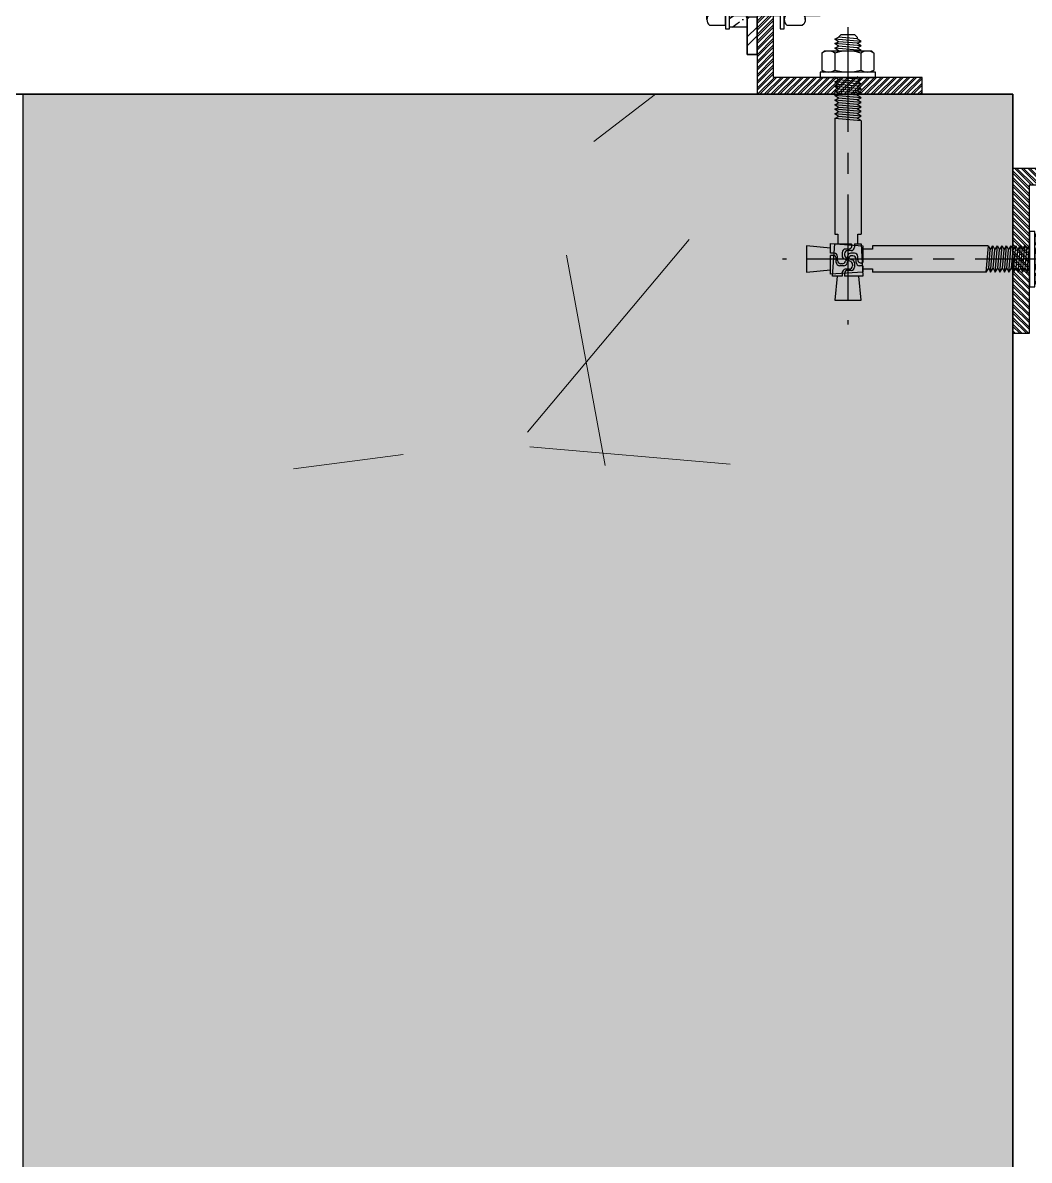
# Model space of a CAD drawing. Header units: millimetres. Extents: x -1379 to 1385823, y -4884429 to 548763.
# Drawn here: x 418749.3 to 419054.3, y -2330497.4 to -2330152.5 of the extents above; entities that cross this region are included whole.
import ezdxf

# ---------------------------------------------------------------- set-up
doc = ezdxf.new("R2010")
doc.units = ezdxf.units.MM
doc.set_wipeout_variables(frame=1)
doc.linetypes.add('CENTER', pattern=[50.800000000000004, 31.75, -6.35, 6.35, -6.35])
doc.linetypes.add('HIDDEN', pattern=[0.375, 0.25, -0.125])
for name, color, linetype in [('000 - CONCRETE_COL_CUT_COLOR_5', 7, 'Continuous'), ('000 - CONCRETE_COL_HATCH_', 7, 'Continuous'), ('000 - CONCRETE_PRECAST_CUT_COLOR_4', 7, 'Continuous'), ('000 - EXISTING_COLUMN_CUT_COLOR_5', 7, 'Continuous'), ('000 - STRUCTURE_STEEL_ACCESORIES_MAIN_COLOR_2', 7, 'Continuous'), ('000 - STRUCTURE_STEEL_ACCESORIES_WIPEOUT_', 7, 'Continuous'), ('010 - ASPG_ACCESSORIES_HATCH_', 7, 'Continuous'), ('010 - ASPG_ACCESSORIES_MAIN_COLOR_1', 7, 'Continuous'), ('010 - ASPG_ACCESSORIES_SUB_COLOR_1', 7, 'Continuous'), ('010 - ASPG_ACCESSORIES_SUB_COLOR_2', 7, 'Continuous'), ('010 - ASPG_ACCESSORIES_SYMBOL_', 7, 'Continuous'), ('010 - ASPG_ACCESSORIES_WIPEOUT_', 7, 'Continuous'), ('010 - ASPG_FASTERN_DEF_SUB', 7, 'Continuous'), ('010 - ASPG_FASTERN_HIDDEN_', 7, 'Continuous'), ('010 - ASPG_FASTERN_MAIN_COLOR_1', 7, 'Continuous'), ('010 - ASPG_FASTERN_SUB_COLOR_2', 7, 'Continuous')]:
    doc.layers.add(name, color=color, linetype=linetype)
doc.layers.add('A-COLS-E', color=7, linetype='Continuous', lineweight=35)
doc.layers.add('A-FLOR-E', color=7, linetype='Continuous', lineweight=35)
pattern_1 = [(45, (68845973.91123614, -106253.6340706302), (-4.041115254481119, 4.041115254481119), []), (45, (68845976.60531414, -106253.6340706302), (-4.041115254481119, 4.041115254481119), [])]

# ---------------------------------------------------------------- blocks, each defined once
blk = doc.blocks.new('DPA_Rectangular - 300 x 700mm-V9-IV01 - LOWER ROOF LEVEL PLAN')
at = {"layer": '000 - CONCRETE_COL_CUT_COLOR_5', "lineweight": 9}
h = blk.add_hatch(dxfattribs=at)
h.set_pattern_fill('FP_10', style=0, pattern_type=2)
h.set_pattern_definition([(49.99999999999999, (-233076.465, 2308050.478), (728.73650110752, -63.75582262483607), [76.2, -838.2]), (355, (-233076.465, 2308050.478), (-140.9716152248045, 764.2276025857151), [60.96, -670.56]), (100.451, (-233015.737, 2308045.165), (587.770006663837, 700.4667512811675), [64.76, -712.36]), (46.184, (-233076.465, 2308253.678), (1084.316239662759, -168.1709612287867), [114.3, -1257.3]), (96.636, (-232986.105, 2308239.664), (949.6099128555585, 989.7098464133105), [97.14, -1068.54]), (351.184, (-233076.465, 2308253.678), (949.620552888774, 989.7011531044203), [91.44, -1005.84]), (21, (-232974.865, 2308202.878), (606.4578690252075, -409.0605652741465), [76.2, -838.2]), (326, (-232974.865, 2308202.878), (247.208340968463, 736.752917204011), [60.96, -670.56]), (71.45100000000001, (-232924.327, 2308168.79), (853.6682507774542, 327.6854711435369), [64.76, -712.36]), (37.50000000000001, (-233076.465, 2308050.478), (12.35469342532113, 338.2201185742302), [33.528, -628.904, 33.528, -1320.292]), (37.50000000000001, (-233076.465, 2308050.478), (12.35469342532113, 338.2201185742302), [-695.96, -647.192, 33.528, -639.572]), (7.499999999999999, (-233076.465, 2308050.478), (267.2788744354337, 400.7221270887442), [33.528, -354.584, 33.528, -870.204]), (7.499999999999999, (-233076.465, 2308050.478), (267.2788744354337, 400.7221270887442), [-421.64, -613.664, 33.528, -223.012]), (327.5, (-233303.033, 2308050.478), (542.363331518853, -22.91534459201296), [33.528, -220.472, 33.528, -1810.512]), (327.5, (-233303.033, 2308050.478), (542.363331518853, -22.91534459201296), [-287.528, -758.952, 33.528, -1018.032]), (317.5, (-233404.633, 2308050.478), (592.5169587678777, 101.7071067647936), [33.528, -296.672, 33.528, -1239.52]), (317.5, (-233404.633, 2308050.478), (592.5169587678777, 101.7071067647936), [-363.728, -492.76, 33.528, -713.232])])
h.paths.add_polyline_path([(150.0000000002171, -350.0000000023157), (150.0000000002085, 349.9999999976811), (-149.9999999997926, 349.9999999976811), (-149.9999999997926, -350.0000000023157)])
at = {"layer": '000 - CONCRETE_COL_CUT_COLOR_5', "color": 7}
for p, q in [((-149.9999999999993, 349.9999999999945), (150.000000000001, 349.9999999999945)), ((150.000000000001, 349.9999999999945), (150.000000000001, -350.0000000000045))]:
    blk.add_line(p, q, dxfattribs=at)
blk = doc.blocks.new('*U2581')
at = {"layer": '000 - CONCRETE_COL_HATCH_'}
h = blk.add_hatch(dxfattribs=at)
h.set_pattern_fill('AR-CONC', scale=0.5)
h.set_pattern_definition([(49.99999999999999, (-2.842170943040401e-14, -1.836970198719604e-14), (3.586300913003767, -0.3137606749129755), [0.375, -4.125]), (355, (-2.842170943040401e-14, -1.836970198719604e-14), (-0.693756668065, 3.760960668500059), [0.3, -3.3]), (100.45144446, (0.2988584049999758, -0.02614672000003243), (2.89254423363556, 3.447199954843147), [0.3187009599999997, -3.505710559999998]), (46.18420000000001, (-2.842170943040401e-14, 0.9999999999999817), (5.336206653357862, -0.8275964039653827), [0.5625, -6.1875]), (96.63563549, (0.444683724999976, 0.9310334649999946), (4.673309728371142, 4.870593003872752), [0.47805171, -5.258568799999999]), (351.1841639899999, (-2.842170943040401e-14, 0.9999999999999817), (4.673309725273866, 4.870593001349951), [0.45, -4.950000005]), (21, (0.4999999999999716, 0.7499999999999817), (2.984535260592308, -2.013094453326694), [0.375, -4.125]), (326.0000000000001, (0.4999999999999716, 0.7499999999999817), (1.216576659607909, 3.625750225234265), [0.3, -3.3]), (71.45144474, (0.7487112699999727, 0.582242129999979), (4.201111883649856, 1.612655764031769), [0.31870095, -3.50571056]), (37.50000000000001, (-2.842170943040401e-14, -1.836970198719604e-14), (0.06079927658645334, 1.664469269156557), [0, -3.26, 0, -3.35, 0, -3.3125]), (7.499999999999999, (-2.842170943040401e-14, -1.836970198719604e-14), (1.315347687210743, 1.972058559411801), [0, -1.91, 0, -3.185, 0, -1.2625]), (327.5, (-1.115000000000038, -1.836970198719604e-14), (2.669112180862045, -0.1127743586718988), [0, -1.25, 0, -3.9, 0, -5.175]), (317.5, (-1.615000000000038, -1.836970198719604e-14), (2.915930846711931, 0.5005249116615886), [0, -1.625, 0, -2.59, 0, -3.675])])
h.paths.add_polyline_path([(-150.0000000001164, -350.0000000011646), (150.0000000001164, -350.0000000011646), (150.0000000001164, 350.0000000011637), (-150.0000000001164, 350.0000000011637)])
at = {"layer": '000 - EXISTING_COLUMN_CUT_COLOR_5', "color": 7}
blk.add_lwpolyline([(-150.0000000001164, -350.0000000011646), (150.0000000001164, -350.0000000011646), (150.0000000001164, 350.0000000011637), (-150.0000000001164, 350.0000000011637)], close=True, dxfattribs=at)
blk = doc.blocks.new('C-1-IV01_REV00_20260605-145550_LOPF_EX')
at = {"layer": 'A-FLOR-E', "color": 7}
for p, q in [((365.0000007838244, -1009.999999909662), (16445.00000080519, -1009.999999910593)), ((16445.00000080519, -1009.999999910593), (365.0000007838244, -1009.999999909662)), ((16445.00000080519, -1009.999999910593), (16445.0000008067, -6705.000000002794)), ((16445.0000008067, -6705.000000002794), (16445.00000080519, -1009.999999910593))]:
    blk.add_line(p, q, dxfattribs=at)
at = {"layer": '000 - CONCRETE_PRECAST_CUT_COLOR_4', "color": 7}
blk.add_blockref('*U2581', (16295.00000081299, -1359.999999903608), dxfattribs=at)
at = {"layer": 'A-COLS-E', "color": 7}
blk.add_blockref('DPA_Rectangular - 300 x 700mm-V9-IV01 - LOWER ROOF LEVEL PLAN', (16295.00000081287, -1359.999999902211), dxfattribs=at)
blk = doc.blocks.new('*U2620')
at = {"layer": '010 - ASPG_ACCESSORIES_SUB_COLOR_2', "color": 7}
for p, q in [((-2.084999999999127, -1.547816335794778), (-2.084999999999127, 0)), ((2.084999999999013, -1.047816335789321), (2.084999999999127, 0)), ((-2.729999999999563, -1.899999999995998), (2.729999999999563, -1.399999999995998)), ((-2.729999999999563, -1.899999999995998), (-2.084999999999127, -1.547816335789321)), ((-2.729999999999563, -1.899999999995998), (-2.084999999999127, -2.252183664200857)), ((-2.729999999999563, -3.69999999999709), (2.729999999999563, -3.19999999999709)), ((-2.729999999999563, -3.69999999999709), (-2.084999999999127, -3.347816335790412)), ((-2.084999999999127, -1.547816335789321), (2.084999999999127, -1.047816335789321)), ((-2.084999999999127, -2.252183664200857), (2.084999999999127, -1.752183664200857)), ((-2.084999999999013, -3.347816335790412), (-2.084999999999127, -2.252183664206314)), ((-2.084999999999127, -3.347816335790412), (2.084999999999127, -2.847816335790412)), ((2.729999999999563, -1.399999999995998), (2.084999999999127, -1.047816335789321)), ((2.729999999999563, -1.399999999995998), (2.084999999999127, -1.752183664200857)), ((2.084999999999013, -2.847816335790412), (2.0849999999989, -1.752183664201084)), ((2.729999999999563, -3.19999999999709), (2.084999999999127, -2.847816335790412)), ((2.729999999999563, -3.19999999999709), (2.084999999999127, -3.552183664201948)), ((-2.729999999999563, -3.69999999999709), (-2.084999999999127, -4.052183664201948)), ((-2.729999999999563, -5.499999999998181), (2.729999999999563, -4.999999999998181)), ((-2.729999999999563, -5.499999999998181), (2.729999999999563, -4.999999999998181)), ((-2.729999999999563, -5.499999999998181), (-2.084999999999127, -5.147816335791504)), ((-2.729999999999563, -5.499999999998181), (-2.084999999999127, -5.147816335791504)), ((-2.729999999999563, -5.499999999998181), (-2.084999999999127, -5.852183664203039)), ((-2.729999999999563, -5.499999999998181), (-2.084999999999127, -5.852183664203039)), ((-2.729999999999563, -7.299999999999272), (2.729999999999563, -6.799999999999272)), ((-2.084999999999127, -4.052183664201948), (2.084999999999127, -3.552183664201948)), ((-2.0849999999989, -5.147816335791504), (-2.084999999999013, -4.052183664201948)), ((-2.084999999999127, -5.147816335791504), (2.084999999999127, -4.647816335791504)), ((-2.084999999999127, -5.147816335791504), (2.084999999999127, -4.647816335791504)), ((-2.084999999999127, -5.852183664203039), (2.084999999999127, -5.352183664203039)), ((-2.084999999999127, -5.852183664203039), (2.084999999999127, -5.352183664203039)), ((-2.084999999999127, -6.947816335792595), (-2.0849999999989, -5.852183664203039)), ((-2.084999999999127, -6.947816335792595), (-2.084999999999127, -5.852183664203039)), ((-2.084999999999127, -6.947816335792595), (2.084999999999127, -6.447816335792595)), ((2.084999999999241, -4.647816335791504), (2.084999999999241, -3.552183664201948)), ((2.729999999999563, -4.999999999998181), (2.084999999999127, -4.647816335791504)), ((2.729999999999563, -4.999999999998181), (2.084999999999127, -4.647816335791504)), ((2.729999999999563, -4.999999999998181), (2.084999999999127, -5.352183664203039)), ((2.729999999999563, -4.999999999998181), (2.084999999999127, -5.352183664203039)), ((2.084999999999127, -6.447816335792595), (2.084999999999127, -5.352183664203039)), ((2.084999999999127, -6.447816335792595), (2.084999999999241, -5.352183664203039)), ((2.729999999999563, -6.799999999999272), (2.084999999999127, -6.447816335792595)), ((2.729999999999563, -6.799999999999272), (2.084999999999127, -7.152183664204131)), ((-2.729999999999563, -7.299999999999272), (-2.084999999999127, -6.947816335792595)), ((-2.729999999999563, -7.299999999999272), (-2.084999999999127, -7.652183664204131)), ((-2.729999999999563, -9.099999999998545), (-2.084999999999127, -8.747816335793686)), ((-2.729999999999563, -9.099999999998545), (-1.568355612604137, -8.982641209644498)), ((-2.729999999999563, -9.099999999998545), (-2.084999999999127, -9.452183664205222)), ((-2.084999999999127, -7.652183664204131), (2.084999999999127, -7.152183664204131)), ((-2.084999999999127, -8.747816335793686), (-2.084999999999127, -7.652183664204131)), ((-2.084999999999127, -8.747816335793686), (-1.064489079482883, -8.605286877620529)), ((-2.084999999999127, -9.452183664205222), (-1.629698446698967, -9.388594061787444)), ((-2.084999999999127, -10.54781633579296), (-2.084999999999127, -9.452183664205222)), ((0.4333070988686814, -8.43729858455481), (2.084999999999127, -8.247816335793686)), ((0.7141825614198751, -8.775605983184505), (2.729999999999563, -8.599999999998545)), ((0.7141825614198751, -9.102437496409038), (2.084999999999127, -8.952183664205222)), ((0.7141825614198751, -10.20507654483481), (2.084999999999127, -10.04781633579296)), ((2.084999999999127, -8.247816335793686), (2.084999999999127, -7.152183664204131)), ((2.729999999999563, -8.599999999998545), (2.084999999999127, -8.247816335793686)), ((2.729999999999563, -8.599999999998545), (2.084999999999127, -8.952183664205222)), ((2.084999999999127, -10.04781633579296), (2.084999999999127, -8.952183664205222)), ((2.729999999999563, -10.39999999999964), (2.084999999999127, -10.04781633579296)), ((-2.729999999999563, -10.89999999999964), (-2.084999999999127, -10.54781633579296)), ((-2.729999999999563, -10.89999999999964), (-1.844567201240352, -10.81054635710279)), ((-2.729999999999563, -10.89999999999964), (-2.084999999999127, -11.25218366420449)), ((-2.084999999999127, -10.54781633579296), (-1.798826981090315, -10.50784803706301)), ((-2.084999999999127, -11.25218366420449), (-1.907557413303948, -11.22740118002912)), ((-2.084999999999127, -12.40167565273805), (-2.084999999999127, -11.25218366420449)), ((-2.084999999999127, -12.40167565273805), (-2.084999999999127, -15.59999999999854)), ((0.7141825614198751, -10.57560598318378), (2.729999999999563, -10.39999999999964)), ((0.7141825614198751, -10.90243749640831), (2.084999999999127, -10.75218366420449)), ((2.729999999999563, -10.39999999999964), (2.084999999999127, -10.75218366420449)), ((2.084999999999127, -10.75218366420449), (2.084999999999127, -15.59999999999854)), ((0, -17.19999999999891), (-2.084999999999127, -15.59999999999854)), ((0, -17.19999999999891), (2.084999999999127, -15.59999999999854))]:
    blk.add_line(p, q, dxfattribs=at)
blk.add_lwpolyline([(0, -17.19999999999891), (0.7141825614198751, -11.45704931750151), (0.7141825614198751, -8.736688384093213, 0.4176573264866609), (0.4106596181591158, -8.436709070021607, 0.07099332720072511), (-1.529698998669119, -8.726820576112004), (-2.084999999999127, -12.40167565273805)], format="xyb", dxfattribs=at)
at = {"layer": '010 - ASPG_ACCESSORIES_SYMBOL_', "color": 7, "linetype": 'CENTER'}
blk.add_line((0, 6.142561988594025), (0, -18.19999999999891), dxfattribs=at)
at = {"layer": '010 - ASPG_FASTERN_MAIN_COLOR_1', "color": 7}
for p, q in [((-4.170000000000073, 5.049999999999272), (-4.170000000000073, 1.200000000000728)), ((3.127500000000509, 5.450000000000728), (-3.127500000000509, 5.450000000000728)), ((-2.084999999999127, 5.049999999999272), (-2.084999999999127, 1.200000000000728)), ((2.084999999999127, 5.049999999999272), (2.084999999999127, 1.200000000000728)), ((4.170000000000073, 5.049999999999272), (4.170000000000073, 1.200000000000728)), ((-5.5, 0.5499999999992724), (-5.5, 0)), ((5.5, 0), (-5.5, 0)), ((-5.200000000000728, 0.8500000000003638), (-4.170000000000073, 1.200000000000728)), ((5.200000000000728, 0.8500000000003638), (-5.200000000000728, 0.8500000000003638)), ((4.170000000000073, 1.200000000000728), (-4.170000000000073, 1.200000000000728)), ((-2.57630675031578, 0.8500000000003638), (-2.084999999999127, 1.200000000000728)), ((2.44630675031658, 0.8500000000003638), (2.084999999999127, 1.200000000000728)), ((5.200000000000728, 0.8500000000003638), (4.170000000000073, 1.200000000000728)), ((5.5, 0.5499999999992724), (5.5, 0))]:
    blk.add_line(p, q, dxfattribs=at)
for centre, radius, start, end in [((-3.127500000000509, 3.891492187500262), 1.55850781249987, 48.01707852331997, 131.98292147668), ((0, -0.1840312499989523), 5.634031249999114, 68.2799117114248, 111.7200882885752), ((3.127500000000509, 3.891492187500262), 1.558507812499965, 48.01707852331997, 131.98292147668), ((-5.200000000000728, 0.5499999999992724), 0.3, 90, 180), ((5.200000000000728, 0.5499999999992724), 0.3, 0, 90)]:
    blk.add_arc(centre, radius, start, end, dxfattribs=at)
blk = doc.blocks.new('G$C7D677D58')
at = {"layer": '010 - ASPG_FASTERN_MAIN_COLOR_1'}
h = blk.add_hatch(dxfattribs=at)
h.set_pattern_fill('ANSI35', scale=0.02, angle=280.6768409131589, style=0)
h.set_pattern_definition([(145.6768409131589, (67.45353497568851, -13.09426057516771), (0.00281929956869494, 0.00412935224241727), []), (145.6768409131589, (67.45006064978782, -13.09491560150343), (0.00281929956869494, 0.00412935224241727), [0.006249999999999968, -0.001249999999999992, 0, -0.001249999999999992])])
h.paths.add_polyline_path([(0.02989179726182556, 0.01545000000078289), (0.02447319464567954, 0.01545000000078289), (0.02447319464567954, 0.0005500000004303729), (0.02989179726182556, 0.0005500000004303729)])
at = {"layer": '010 - ASPG_FASTERN_DEF_SUB', "color": 7, "ltscale": 0.1}
blk.add_line((0.03829179726176335, 0.007999999999924512), (0, 0.007999999999924512, -2.806346833239134e-06), dxfattribs=at)
at = {"layer": '010 - ASPG_FASTERN_MAIN_COLOR_1', "color": 7}
for p, q in [((0.01247319464710017, 0.01492820323028354, -2.806346833239134e-06), (0.007673194646940829, 0.01492820323028354, -2.806346833239134e-06)), ((0.01327319464712673, 0, -2.806346833239134e-06), (0.01327319464712673, 0.01599999999996271, -2.806346833239134e-06)), ((0.01327319464712673, 0.01599999999996271, -2.806346833239134e-06), (0.01447319464705288, 0.01599999999996271, -2.806346833239134e-06)), ((0.01447319464705288, 0.01599999999996271, -2.806346833239134e-06), (0.01447319464705288, 0, -2.806346833239134e-06)), ((0.02989179726182556, 0), (0.02989179726182556, 0.01599999999996271)), ((0.02989179726182556, 0.01599999999996271), (0.03109179726175171, 0.01599999999996271)), ((0.03109179726175171, 0.01599999999996271), (0.03109179726175171, 0)), ((0.03109179726175171, 0.001071796769679167), (0.03109179726175171, 0.01492820323028354)), ((0.03589179726191105, 0.01492820323028354), (0.03109179726175171, 0.01492820323028354)), ((0.002400000000079672, 0.01199999999994361, -2.806346833239134e-06), (0.001600000000053114, 0.01119999999991705, -2.806346833239134e-06)), ((0.001600000000053114, 0.00479999999993197, -2.806346833239134e-06), (0.001600000000053114, 0.01119999999991705, -2.806346833239134e-06)), ((0.006873194647141645, 0.01119999999991705, -2.806346833239134e-06), (0.001600000000053114, 0.01119999999991705, -2.806346833239134e-06)), ((0.006873194647141645, 0.01199999999994361, -2.806346833239134e-06), (0.002400000000079672, 0.01199999999994361, -2.806346833239134e-06)), ((0.006873194647141645, 0.002803847577297347, -2.806346833239134e-06), (0.006873194647141645, 0.01319615242266536, -2.806346833239134e-06)), ((0.01247319464710017, 0.01146410161504718, -2.806346833239134e-06), (0.007673194646940829, 0.01146410161504718, -2.806346833239134e-06)), ((0.01327319464712673, 0.002803847577297347, -2.806346833239134e-06), (0.01327319464712673, 0.01319615242266536, -2.806346833239134e-06)), ((0.03589179726191105, 0.01146410161504718), (0.03109179726175171, 0.01146410161504718)), ((0.03669179726193761, 0.002803847577297347), (0.03669179726193761, 0.01319615242266536)), ((0.006873194647141645, 0.00479999999993197, -2.806346833239134e-06), (0.001600000000053114, 0.00479999999993197, -2.806346833239134e-06)), ((0.002400000000079672, 0.003999999999905413, -2.806346833239134e-06), (0.001600000000053114, 0.00479999999993197, -2.806346833239134e-06)), ((0.006873194647141645, 0.003999999999905413, -2.806346833239134e-06), (0.002400000000079672, 0.003999999999905413, -2.806346833239134e-06)), ((0.01247319464710017, 0.00453589838480184, -2.806346833239134e-06), (0.007673194646940829, 0.00453589838480184, -2.806346833239134e-06)), ((0.03589179726191105, 0.00453589838480184), (0.03109179726175171, 0.00453589838480184)), ((0.01247319464710017, 0.001071796769679167, -2.806346833239134e-06), (0.007673194646940829, 0.001071796769679167, -2.806346833239134e-06)), ((0.01447319464705288, 0, -2.806346833239134e-06), (0.01327319464712673, 0, -2.806346833239134e-06)), ((0.03109179726175171, 0), (0.02989179726182556, 0)), ((0.03589179726191105, 0.001071796769679167), (0.03109179726175171, 0.001071796769679167))]:
    blk.add_line(p, q, dxfattribs=at)
at = {"layer": '010 - ASPG_FASTERN_MAIN_COLOR_1', "color": 7, "elevation": -2.806346833239134e-06}
for points in [[(0.007673194646940829, 0.01492820323028354, 0.4618802153516978), (0.007673194646940829, 0.01146410161504718, 0.2309401076757868), (0.007673194646940829, 0.00453589838480184, 0.461880215351701), (0.007673194646940829, 0.001071796769679167)], [(0.01247319464710017, 0.01492820323028354, -0.4618802153516978), (0.01247319464710017, 0.01146410161504718, -0.2309401076757868), (0.01247319464710017, 0.00453589838480184, -0.461880215351701), (0.01247319464710017, 0.001071796769679167)], [(0.03589179726191105, 0.01492820323028354, -0.4618802153516978), (0.03589179726191105, 0.01146410161504718, -0.2309401076757868), (0.03589179726191105, 0.00453589838480184, -0.4618802153517009), (0.03589179726191105, 0.001071796769679167)]]:
    blk.add_lwpolyline(points, format="xyb", dxfattribs=at)
at = {"layer": '010 - ASPG_FASTERN_MAIN_COLOR_1', "color": 7}
blk.add_lwpolyline([(0.02989179726182556, 0.01545000000078289), (0.02447319464567954, 0.01545000000078289), (0.02447319464567954, 0.0005500000004303729), (0.02989179726182556, 0.0005500000004303729)], close=True, dxfattribs=at)
at = {"layer": '010 - ASPG_FASTERN_SUB_COLOR_2', "color": 7, "linetype": 'HIDDEN'}
for p, q in [((0.02989179726182556, 0.01199999999994361), (0.01447319464705288, 0.01199999999994361, -2.806346833239134e-06)), ((0.02989179726182556, 0.01119999999991705), (0.01447319464705288, 0.01119999999991705, -2.806346833239134e-06)), ((0.02989179726182556, 0.00479999999993197), (0.01447319464705288, 0.00479999999993197, -2.806346833239134e-06)), ((0.02989179726182556, 0.003999999999905413), (0.01447319464705288, 0.003999999999905413, -2.806346833239134e-06))]:
    blk.add_line(p, q, dxfattribs=at)
blk = doc.blocks.new('010 - ASPG_ACCESSORIES_BRACKET_FOR_FRAME_TYPE-1_CUT-VIEW')
at = {"color": 7}
blk.add_wipeout([(4.656612873077393e-10, 25.00000000008731), (4.656612873077393e-10, 1.8189894035458565e-12), (40, 1.8189894035458565e-12), (40, 3.000000000153044), (3.0000000003213074, 3.000000000153044), (3.0000000003213074, 25.00000000008731)], dxfattribs=at).dxf.layer = '010 - ASPG_ACCESSORIES_WIPEOUT_'
at = {"layer": '010 - ASPG_ACCESSORIES_HATCH_'}
h = blk.add_hatch(dxfattribs=at)
h.set_pattern_fill('ANSI32', scale=0.03)
h.set_pattern_definition(pattern_1)
h.paths.add_polyline_path([(1.452183664310724, 16.08500000019558), (1.100000000093132, 16.73000000005413), (0.7478163363412023, 16.08500000019558), (4.656612873077393e-10, 16.08500000019558), (4.656612873077393e-10, 25.00000000008731), (3.000000000465661, 25.00000000008731), (2.9848025678657, 16.08500000019558)])
h = blk.add_hatch(dxfattribs=at)
h.set_pattern_fill('ANSI32', scale=0.03)
h.set_pattern_definition(pattern_1)
h.paths.add_polyline_path([(4.656612873077393e-10, 0), (4.656612873077393e-10, 11.78062006374239), (0.1825785292312503, 11.91500000003725), (1.247816335875541, 11.91500000003725), (1.600000000558794, 11.27000000019325), (1.952183664776385, 11.91500000003725), (3.000000000465661, 11.9150000000518), (3.000000000465661, 3.000000000160071), (19.70000000018626, 3.000000000043656), (19.70000000018626, 1.164153218269348e-10)])
h = blk.add_hatch(dxfattribs=at)
h.set_pattern_fill('ANSI32', scale=0.03)
h.set_pattern_definition(pattern_1)
h.paths.add_polyline_path([(28.70000000018626, 1.164153218269348e-10), (28.70000000018626, 3.000000000043656), (40, 3.000000000160071), (40, 0)])
at = {"layer": '010 - ASPG_ACCESSORIES_MAIN_COLOR_1', "color": 7}
blk.add_lwpolyline([(4.656612873077393e-10, 25.00000000008731), (4.656612873077393e-10, 0), (40, 0), (40, 3.000000000160071), (3.000000000465661, 3.000000000160071), (3.000000000465661, 25.00000000008731)], close=True, dxfattribs=at)
at = {"layer": '010 - ASPG_ACCESSORIES_SUB_COLOR_1', "color": 7}
for points in [[(1.452183664310724, 16.08500000019558), (1.100000000093132, 16.73000000005413), (0.7478163363412023, 16.08500000019558), (4.656612873077393e-10, 16.08500000019558), (4.656612873077393e-10, 25.00000000008731), (3.000000000465661, 25.00000000008731), (2.9848025678657, 16.08500000019558)], [(4.656612873077393e-10, 0), (4.656612873077393e-10, 11.78062006374239), (0.1825785292312503, 11.91500000003725), (1.247816335875541, 11.91500000003725), (1.600000000558794, 11.27000000019325), (1.952183664776385, 11.91500000003725), (3.000000000465661, 11.9150000000518), (3.000000000465661, 3.000000000160071), (19.70000000018626, 3.000000000043656), (19.70000000018626, 1.164153218269348e-10)], [(28.70000000018626, 1.164153218269348e-10), (28.70000000018626, 3.000000000043656), (40, 3.000000000160071), (40, 0)]]:
    blk.add_lwpolyline(points, close=True, dxfattribs=at)
blk = doc.blocks.new('000_ASPG_TYP_FILES_EXPANSION_BOLT_1')
at = {"layer": '010 - ASPG_FASTERN_HIDDEN_', "color": 7, "linetype": 'CENTER'}
blk.add_line((-15.26864065614063, 9.349345953436885e-16), (74.85623900254723, -4.583622674533936e-15), dxfattribs=at)
at = {"layer": '010 - ASPG_FASTERN_MAIN_COLOR_1', "color": 7}
for p, q in [((-8.000000000029104, 7.211963661015035), (-7.359999999956925, 7.851963660985349)), ((-8.000000000029104, 7.211963661015035), (-8.000000000029104, -7.211963661000481)), ((-7.359999999956925, 7.851963660985349), (-2.24000000001979, 7.851963660985348)), ((-1.600000000034924, 7.211963661015034), (-2.24000000001979, 7.851963660985348)), ((-1.600000000034924, 7.211963661015034), (-1.600000000034925, -7.211963661000482)), ((-7.359999999956926, 3.925981830441743), (-2.24000000001979, 3.925981830441742)), ((-7.359999999956926, -3.92598183042719), (-2.240000000019791, -3.92598183042719)), ((-7.359999999956927, -7.851963660985347), (-8.000000000029104, -7.211963661000481)), ((-7.359999999956927, -7.851963660985347), (-2.240000000019791, -7.851963660985348)), ((-2.240000000019791, -7.851963660985348), (-1.600000000034925, -7.211963661000482))]:
    blk.add_line(p, q, dxfattribs=at)
blk.add_lwpolyline([(-1.600000000034925, -8.400000000052387), (-5.143516556450961e-16, -8.400000000052387), (5.143516556450961e-16, 8.400000000052387), (-1.600000000034924, 8.400000000052387)], close=True, dxfattribs=at)
for centre, radius, start, end in [((-4.66958333333605, 5.888972745771753), 3.330416666666676, 143.8846352637614, 216.115364737895), ((-4.930416666640667, 5.888972745771753), 3.330416666666676, 323.884635262105, 36.11536473623859), ((4.361666666693054, -2.670750561156677e-16), 12.36166666666667, 161.4825631773627, 198.5174368226373), ((-13.96166666666977, 8.549055197049716e-16), 12.36166666666667, 341.4825631773626, 18.51743682263733), ((-4.66958333333605, -5.888972745771753), 3.330416666666676, 143.884635262105, 216.1153647362386), ((-4.930416666640667, -5.888972745771753), 3.330416666666676, 323.8846352637614, 36.11536473789496)]:
    blk.add_arc(centre, radius, start, end, dxfattribs=at)
at = {"layer": '010 - ASPG_FASTERN_SUB_COLOR_2', "color": 7}
for p, q in [((-10.9215796769422, 4.000000000014553), (-11.72089587236405, 2.799999999973807)), ((-10.9215796769422, 4.000000000014553), (-11.61439999999129, -4.000000000014551)), ((-10.33270272545633, 2.799999999973807), (-10.9215796769422, 4.000000000014553)), ((-9.535979677020805, 4.000000000014553), (-10.33270272545633, 2.799999999973807)), ((-9.535979677020805, 4.000000000014553), (-10.22880000004079, -4.000000000014551)), ((-8.947102725418517, 2.799999999973807), (-9.535979677020805, 4.000000000014553)), ((-8.150379676982993, 4.000000000014553), (-8.947102725418517, 2.799999999973807)), ((-8.150379676982993, 4.000000000014553), (-8.84320000000298, -4.000000000014551)), ((0.6632203230692542, 4.000000000014552), (-0.1335027254826853, 2.799999999973807)), ((0.6632203230692542, 4.000000000014552), (-0.02959999995073328, -4.000000000014552)), ((1.25209727458423, 2.799999999973807), (0.6632203230692542, 4.000000000014552)), ((2.048820323019755, 4.000000000014552), (1.25209727458423, 2.799999999973807)), ((2.048820323019755, 4.000000000014552), (1.355999999999767, -4.000000000014552)), ((2.637697274622042, 2.799999999973807), (2.048820323019755, 4.000000000014552)), ((3.434420323057566, 4.000000000014552), (2.637697274622042, 2.799999999973807)), ((3.434420323057566, 4.000000000014552), (2.741600000037578, -4.000000000014552)), ((4.023297274572542, 2.799999999973806), (3.434420323057566, 4.000000000014552)), ((4.820020323008066, 4.000000000014552), (4.023297274572542, 2.799999999973806)), ((4.820020323008066, 4.000000000014552), (4.127199999988079, -4.000000000014552)), ((5.408897274610354, 2.799999999973806), (4.820020323008066, 4.000000000014552)), ((6.205620323045878, 4.000000000014552), (5.408897274610354, 2.799999999973806)), ((6.205620323045878, 4.000000000014552), (5.512800000025891, -4.000000000014552)), ((6.79449727453175, 2.799999999973806), (6.205620323045878, 4.000000000014552)), ((7.591220322996378, 4.000000000014551), (6.79449727453175, 2.799999999973806)), ((7.591220322996378, 4.000000000014551), (6.898399999947287, -4.000000000014552)), ((8.180097274598666, 2.799999999973806), (7.591220322996378, 4.000000000014551)), ((8.97682032303419, 4.000000000014551), (8.180097274598666, 2.799999999973806)), ((8.97682032303419, 4.000000000014551), (8.284000000014203, -4.000000000014553)), ((9.565697274520062, 2.799999999973806), (8.97682032303419, 4.000000000014551)), ((10.362420323072, 4.000000000014551), (9.565697274520062, 2.799999999973806)), ((10.362420323072, 4.000000000014551), (9.669600000052014, -4.000000000014553)), ((10.95129727458698, 2.799999999973806), (10.362420323072, 4.000000000014551)), ((11.7480203230225, 4.000000000014551), (10.95129727458698, 2.799999999973806)), ((11.7480203230225, 4.000000000014551), (11.05520000000251, -4.000000000014553)), ((12.33689727462479, 2.799999999973806), (11.7480203230225, 4.000000000014551)), ((13.13362032306031, 4.000000000014551), (12.33689727462479, 2.799999999973806)), ((13.13362032306031, 4.000000000014551), (12.44080000004033, -4.000000000014553)), ((13.13362032306031, 4.000000000014551), (47.5000000000291, 4.000000000014549)), ((47.5000000000291, 3.000000000043653), (47.5000000000291, 4.000000000014549)), ((50.50000000005821, 4.000000000014549), (60.29349832783919, 4.565945234964598)), ((50.50000000005821, 1.999999999956341), (50.50000000005821, 4.000000000014549)), ((60.29349832783919, 4.565945234964598), (60.29349832783919, -1.068101395154376)), ((67.5, 4.000000000014547), (60.29349832783919, 3.279349832839213)), ((67.5, -4.000000000014556), (67.5, 4.000000000014547)), ((-13.0000000000291, 1.999999999956345), (-12.16536610751064, 2.78428793490457)), ((-13.0000000000291, -1.999999999956343), (-13.0000000000291, 1.999999999956345)), ((-11.72089587236405, 2.799999999973807), (-12.20587009846349, -2.799999999973806)), ((-12.16536610751064, 2.78428793490457), (-11.71493255696259, 2.844075092638378)), ((-10.33270272545633, 2.799999999973807), (-10.81767695155577, -2.799999999973806)), ((-8.947102725418517, 2.799999999973807), (-9.432076951488853, -2.799999999973806)), ((1.25209727458423, 2.799999999973807), (0.7671230484847908, -2.799999999973807)), ((2.637697274622042, 2.799999999973807), (2.152723048435291, -2.799999999973807)), ((4.023297274572542, 2.799999999973806), (3.538323048473103, -2.799999999973807)), ((5.408897274610354, 2.799999999973806), (4.923923048423603, -2.799999999973807)), ((6.79449727453175, 2.799999999973806), (6.309523048461415, -2.799999999973807)), ((8.180097274598666, 2.799999999973806), (7.695123048499227, -2.799999999973807)), ((9.565697274520062, 2.799999999973806), (9.080723048449727, -2.799999999973807)), ((10.95129727458698, 2.799999999973806), (10.46632304848754, -2.799999999973807)), ((12.33689727462479, 2.799999999973806), (11.85192304843804, -2.799999999973807)), ((50.50000000005821, 3.000000000043653), (47.5000000000291, 3.000000000043653)), ((50.50000000005821, 1.999999999956341), (51.5000000000291, 1.999999999956341)), ((50.50000000005821, -4.000000000014555), (50.50000000005821, 1.04255772453325)), ((50.65813716000412, 1.193949539578167), (51.02902187901782, 1.193949539578167)), ((52.02902187898871, 0.1939495396072712), (52.02902187898871, -0.7475786201248443)), ((52.5, 0.999999999970893), (52.5, -3.214697847761802e-15)), ((54.72792407794623, -0.3162277660012511), (55.27207592205377, 1.316227765986693)), ((55.03590488355258, -1.104050547830415), (55.74926603140193, 0.7656552351108951)), ((56.22075922007207, 1.999999999956341), (57.5, 1.999999999956341)), ((56.68357206514338, 1.409183307376221), (57.11225793708581, 1.409183307376221)), ((58.11087046129978, 0.4618428399699006), (58.17742339696269, -0.8002381526894204)), ((58.5, 0.9999999999708926), (58.5, -0.03725061344448835)), ((-13.0000000000291, -1.999999999956343), (-12.16536610751064, -2.835704890574561)), ((-11.61439999999129, -4.000000000014551), (-12.20587009846349, -2.799999999973806)), ((-10.81767695155577, -2.799999999973806), (-11.61439999999129, -4.000000000014551)), ((-10.22880000004079, -4.000000000014551), (-10.81767695155577, -2.799999999973806)), ((-9.432076951488853, -2.799999999973806), (-10.22880000004079, -4.000000000014551)), ((-8.84320000000298, -4.000000000014551), (-9.432076951488853, -2.799999999973806)), ((-8.046476951567456, -2.799999999973806), (-8.84320000000298, -4.000000000014551)), ((0.7671230484847908, -2.799999999973807), (-0.02959999995073328, -4.000000000014552)), ((1.355999999999767, -4.000000000014552), (0.7671230484847908, -2.799999999973807)), ((2.152723048435291, -2.799999999973807), (1.355999999999767, -4.000000000014552)), ((2.741600000037578, -4.000000000014552), (2.152723048435291, -2.799999999973807)), ((3.538323048473103, -2.799999999973807), (2.741600000037578, -4.000000000014552)), ((4.127199999988079, -4.000000000014552), (3.538323048473103, -2.799999999973807)), ((4.923923048423603, -2.799999999973807), (4.127199999988079, -4.000000000014552)), ((5.512800000025891, -4.000000000014552), (4.923923048423603, -2.799999999973807)), ((6.309523048461415, -2.799999999973807), (5.512800000025891, -4.000000000014552)), ((6.898399999947287, -4.000000000014552), (6.309523048461415, -2.799999999973807)), ((7.695123048499227, -2.799999999973807), (6.898399999947287, -4.000000000014552)), ((8.284000000014203, -4.000000000014553), (7.695123048499227, -2.799999999973807)), ((9.080723048449727, -2.799999999973807), (8.284000000014203, -4.000000000014553)), ((9.669600000052014, -4.000000000014553), (9.080723048449727, -2.799999999973807)), ((10.46632304848754, -2.799999999973807), (9.669600000052014, -4.000000000014553)), ((11.05520000000251, -4.000000000014553), (10.46632304848754, -2.799999999973807)), ((11.85192304843804, -2.799999999973807), (11.05520000000251, -4.000000000014553)), ((12.44080000004033, -4.000000000014553), (11.85192304843804, -2.799999999973807)), ((47.5000000000291, -4.000000000014555), (47.5000000000291, -3.000000000043659)), ((47.5000000000291, -3.000000000043659), (50.50000000005821, -3.000000000043659)), ((53.02902187895961, -1.747578620095741), (54.10159884969471, -1.747578620095741)), ((53.5, -0.9999999999708995), (53.77924077992793, -0.9999999999708995)), ((59.17603592126397, -1.747578620095741), (60.29349832783919, -1.747578620095741)), ((59.4620560821204, -1.036530483703249), (60.29349832783919, -1.068101395154376)), ((60.29349832783919, -1.747578620095741), (60.29349832783919, -4.689106779886064)), ((60.29349832783919, -3.27934983283922), (67.5, -4.000000000014556)), ((12.50000000005821, -4.000000000014553), (47.5000000000291, -4.000000000014555)), ((60.29349832783919, -4.689106779886064), (50.50000000005821, -4.000000000014555))]:
    blk.add_line(p, q, dxfattribs=at)
for centre, start, end in [((51.02902187901782, 0.1939495396072712), 0, 121.939390925067), ((51.5000000000291, 0.9999999999708931), 0, 90), ((56.22075922007207, 0.9999999999708927), 90, 161.565051177078), ((56.68357206514338, 0.4091833074053249), 90, 159.1163175735186), ((57.11225793708581, 0.4091833074053249), 3.018565158218145, 90), ((57.5, 0.9999999999708926), 0, 90), ((53.02902187895961, -0.7475786201248443), 180, 270), ((53.5, -3.27593018771917e-15), 180, 270), ((53.77924077992793, -3.293028754085677e-15), 270, 341.565051177078), ((54.10159884969471, -0.7475786201248444), 270, 339.1163175735186), ((59.17603592126397, -0.7475786201248448), 183.0185651582182, 270), ((59.4999999999709, -0.03725061344448841), 180, 267.825451638266)]:
    blk.add_arc(centre, 1, start, end, dxfattribs=at)
blk = doc.blocks.new('*U2626')
at = {"color": 7, "xscale": -1, "rotation": 270}
blk.add_blockref('*U2620', (3.000000000000005, 10.99999999986903), dxfattribs=at)
at = {"color": 7}
blk.add_wipeout([(44.929188492560215, 75.00000000000004), (44.92918849256022, 29.999999999563475), (0, 29.999999999563453), (0, 25.000000000000004), (49.92918849255566, 25.00000000000003), (49.92918849255565, 75.00000000000004)], dxfattribs=at).dxf.layer = '000 - STRUCTURE_STEEL_ACCESORIES_WIPEOUT_'
at = {"layer": '010 - ASPG_ACCESSORIES_HATCH_'}
h = blk.add_hatch(dxfattribs=at)
h.set_pattern_fill('ANSI32', scale=0.03, angle=-90.00000000000001)
h.set_pattern_definition([(315, (-106132.5600850477, -14494238.67851865), (1.01027881362028, 1.01027881362028), []), (315, (-106132.5600850477, -14494239.35203815), (1.01027881362028, 1.01027881362028), [])])
h.paths.add_polyline_path([(44.92918849255566, 75.00000000000001), (44.92918849255566, 30.00000000000002), (5.329070518200751e-15, 30), (5.329070518200751e-15, 25), (49.92918849255566, 25.00000000000002), (49.92918849255566, 75.00000000000001)])
at = {"layer": '000 - STRUCTURE_STEEL_ACCESORIES_MAIN_COLOR_2', "color": 7}
blk.add_lwpolyline([(44.92918849255566, 75.00000000000001), (44.92918849255566, 30.00000000000002), (5.329070518200751e-15, 30), (5.329070518200751e-15, 25), (49.92918849255566, 25.00000000000002), (49.92918849255566, 75.00000000000001)], close=True, dxfattribs=at)
at = {"color": 7}
blk.add_blockref('000_ASPG_TYP_FILES_EXPANSION_BOLT_1', (44.92918849256021, 52.49999999978175), dxfattribs=at)
at = {"color": 7, "xscale": -1000, "yscale": 1000, "zscale": 1000, "rotation": 90}
blk.add_blockref('G$C7D677D58', (32.19999999972061, 46.47319464554312, 0.001403173416619567), dxfattribs=at)
at = {"color": 7, "xscale": -1, "rotation": 180}
blk.add_blockref('010 - ASPG_ACCESSORIES_BRACKET_FOR_FRAME_TYPE-1_CUT-VIEW', (-4.656559582372211e-10, 25), dxfattribs=at)
blk = doc.blocks.new('*U2625')
at = {"color": 7, "xscale": -1, "rotation": 270}
blk.add_blockref('*U2620', (3.000000000000005, 10.99999999986903), dxfattribs=at)
at = {"color": 7}
blk.add_wipeout([(46.92918839709965, 75.00000000000004), (46.92918839709966, 29.999999999563475), (1.999999904539436, 29.999999999563453), (1.999999904539436, 25.000000000000004), (51.929188397095096, 25.00000000000003), (51.92918839709509, 75.00000000000004)], dxfattribs=at).dxf.layer = '000 - STRUCTURE_STEEL_ACCESORIES_WIPEOUT_'
at = {"layer": '010 - ASPG_ACCESSORIES_HATCH_'}
h = blk.add_hatch(dxfattribs=at)
h.set_pattern_fill('ANSI32', scale=0.03, angle=-90.00000000000001)
h.set_pattern_definition([(315, (-106130.5600851431, -14494238.67851865), (1.01027881362028, 1.01027881362028), []), (315, (-106130.5600851431, -14494239.35203815), (1.01027881362028, 1.01027881362028), [])])
h.paths.add_polyline_path([(46.9291883970951, 75.00000000000001), (46.9291883970951, 30.00000000000002), (1.999999904539441, 30), (1.999999904539441, 25), (51.9291883970951, 25.00000000000002), (51.9291883970951, 75.00000000000001)])
at = {"layer": '000 - STRUCTURE_STEEL_ACCESORIES_MAIN_COLOR_2', "color": 7}
blk.add_lwpolyline([(46.9291883970951, 75.00000000000001), (46.9291883970951, 30.00000000000002), (1.999999904539441, 30), (1.999999904539441, 25), (51.9291883970951, 25.00000000000002), (51.9291883970951, 75.00000000000001)], close=True, dxfattribs=at)
at = {"color": 7}
blk.add_blockref('000_ASPG_TYP_FILES_EXPANSION_BOLT_1', (46.92918839709964, 52.49999999978175), dxfattribs=at)
at = {"color": 7, "xscale": -1000, "yscale": 1000, "zscale": 1000, "rotation": 90}
blk.add_blockref('G$C7D677D58', (32.19999999972061, 46.47319464554312, 0.001403173416619567), dxfattribs=at)
at = {"color": 7, "xscale": -1, "rotation": 180}
blk.add_blockref('010 - ASPG_ACCESSORIES_BRACKET_FOR_FRAME_TYPE-1_CUT-VIEW', (-4.656559582372211e-10, 25), dxfattribs=at)

msp = doc.modelspace()

# ---------------------------------------------------------------- block references
at = {"color": 7}
msp.add_blockref('C-1-IV01_REV00_20260605-145550_LOPF_EX', (402604.3046021664, -2329164.177214643), dxfattribs=at)

# ---------------------------------------------------------------- next in the draw order: block references
at = {"color": 7, "xscale": -1, "yscale": -1}
msp.add_blockref('*U2626', (419099.2337914641, -2330171.677214554, 0.00280634683318229), dxfattribs=at)

# ---------------------------------------------------------------- next in the draw order: block references
at = {"color": 7, "xscale": -1, "yscale": -1, "rotation": 90}
msp.add_blockref('*U2625', (418946.8046029714, -2330122.17721464), dxfattribs=at)

doc.saveas('drawing.dxf')
